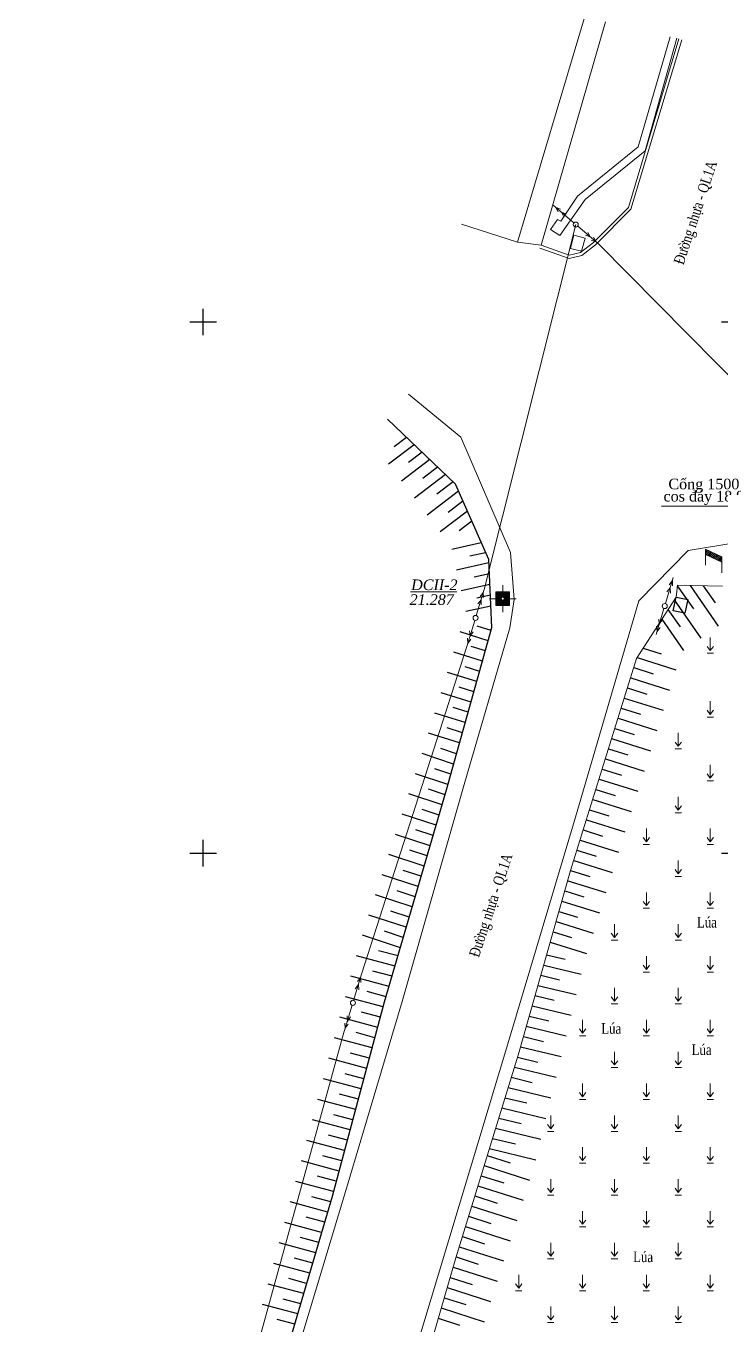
# Model space of a CAD drawing. Header units: metres. Extents: x 585499 to 586851, y 1565849 to 1566901.
# Drawn here: x 585783.3 to 585848.8, y 1566155.6 to 1566277.9 of the extents above; entities that cross this region are included whole.
import ezdxf
from ezdxf.enums import TextEntityAlignment as Align

# ---------------------------------------------------------------- set-up
doc = ezdxf.new("R2010")
doc.units = ezdxf.units.M
for name, color, linetype in [('CTL', 165, 'Continuous'), ('K_HUNG', 7, 'Continuous'), ('taluy', 15, 'Continuous')]:
    doc.layers.add(name, color=color, linetype=linetype)
for name, color, linetype, lineweight in [('DAUGACH', 7, 'Continuous', 0), ('dct', 7, 'Continuous', 0), ('duong bo', 97, 'Continuous', 0), ('duong nhua-bt', 10, 'Continuous', 0), ('Ghi chu', 2, 'Continuous', 5), ('KHOI_500', 3, 'Continuous', 0), ('muong xay', 90, 'Continuous', 0), ('ten', 90, 'Continuous', 0), ('text', 7, 'Continuous', 0), ('ThucVat', 90, 'Continuous', 0), ('tuong xay', 172, 'Continuous', 0), ('VUONG', 2, 'Continuous', 0), ('đuongdien', 2, 'Continuous', 0)]:
    doc.layers.add(name, color=color, linetype=linetype, lineweight=lineweight)
doc.styles.add('ghi chu', font='times.ttf', dxfattribs={"height": 1})
doc.styles.get("Standard").update_dxf_attribs({"font": 'simplex.shx'})
doc.styles.add('VNTIMEI', font='')
doc.styles.get('VNTIMEI').set_extended_font_data('.VnTime', italic=True)
doc.linetypes.add('FENCELINE2', pattern='A,0.25,-0.1,[132,ltypeshp.shx,S=0.1,R=0,X=-0.1,Y=0],-0.1,1', length=1.45)
doc.linetypes.add('TAluy-500', pattern='A,0.667,[130,ltypeshp.shx,S=-0.25,R=0,X=-0.25,Y=0.25],0.333', length=1)
doc.dimstyles.get("Standard").update_dxf_attribs({"dimtxt": 0.18, "dimasz": 0.18, "dimexe": 0.18, "dimexo": 0.0625, "dimgap": 0.09, "dimtad": 0, "dimtih": 1, "dimtoh": 1, "dimdec": 4, "dimzin": 0, "dimdsep": 46, "dimtxsty": 'Standard', "dimcen": 0.09, "dimadec": 0, "dimazin": 0, "dimtfac": 1, "dimtdec": 4, "dimtofl": 0, "dimtmove": 0, "dimatfit": 3, "dimfxl": 1, "dimtolj": 1, "dimtzin": 0, "dimarcsym": 0})

# ---------------------------------------------------------------- blocks, each defined once
blk = doc.blocks.new('cdct')
at = {"layer": 'Ghi chu'}
for points in [[(-0.95, 0), (-11.23, 0)], [(-8.18, -0.66), (-10, 0), (-8.18, 0.7)], [(-5.32, -0.66), (-7.15, 0), (-5.32, 0.7)], [(0.95, 0), (11.23, 0)], [(5.32, -0.66), (7.15, 0), (5.32, 0.7)], [(8.18, -0.66), (10, 0), (8.18, 0.7)]]:
    blk.add_lwpolyline(points, dxfattribs=at)
blk.add_circle((0, 0), 0.947, dxfattribs=at)
blk = doc.blocks.new('aa')
at = {"layer": 'ThucVat', "color": 8}
for p, q in [((586849.35, 1565409.62), (586849.05, 1565410.02)), ((586849.35, 1565409.62), (586849.35, 1565410.87)), ((586849.35, 1565409.62), (586849.65, 1565410.02)), ((586849.05, 1565409.37), (586849.65, 1565409.37))]:
    blk.add_line(p, q, dxfattribs=at)
blk = doc.blocks.new('m_betong')
at = {"layer": 'DAUGACH'}
for p, q in [((0, 0.001), (0, 0.0018)), ((-0.0018, 0), (-0.001, 0)), ((0.001, 0), (0.0018, 0)), ((0, -0.0018), (0, -0.001))]:
    blk.add_line(p, q, dxfattribs=at)
at = {"layer": 'VUONG', "color": 6}
for p, q in [((-0.00088, -0.00092), (-0.00088, 0.00092)), ((-0.00088, -0.00092), (-0.00088, 0.00092)), ((-0.00083, -0.00092), (-0.00083, 0.00092)), ((-0.00078, -0.00092), (-0.00078, 0.00092)), ((-0.00073, -0.00092), (-0.00073, 0.00092)), ((-0.00068, -0.00092), (-0.00068, 0.00092)), ((-0.00063, -0.00092), (-0.00063, 0.00092)), ((-0.00058, -0.00092), (-0.00058, 0.00092)), ((-0.00053, -0.00092), (-0.00053, 0.00092)), ((-0.00048, -0.00092), (-0.00048, 0.00092)), ((-0.00048, -0.00092), (-0.00048, 0.00092)), ((-0.00043, -0.00092), (-0.00043, 0.00092)), ((-0.00038, -0.00092), (-0.00038, 0.00092)), ((-0.00033, -0.00092), (-0.00033, 0.00092)), ((-0.00028, -0.00092), (-0.00028, 0.00092)), ((-0.00023, -0.00092), (-0.00023, 0.00092)), ((-0.00023, 0.00092), (-0.00023, -0.00092)), ((-0.00018, 0.0001), (-0.00018, 0.00092)), ((-0.00013, 0.00016), (-0.00013, 0.00092)), ((-0.00008, 0.00019), (-0.00008, 0.00092)), ((-0.00008, 0.00019), (-0.00008, 0.00092)), ((-0.00003, 0.0002), (-0.00003, 0.00092)), ((0.00002, 0.0002), (0.00002, 0.00092)), ((0.00007, 0.00019), (0.00007, 0.00092)), ((0.00012, 0.00016), (0.00012, 0.00092)), ((0.00017, 0.00011), (0.00017, 0.00092)), ((0.00022, -0.00092), (0.00022, 0.00092)), ((0.00027, -0.00092), (0.00027, 0.00092)), ((0.00032, -0.00092), (0.00032, 0.00092)), ((0.00032, -0.00092), (0.00032, 0.00092)), ((0.00037, -0.00092), (0.00037, 0.00092)), ((0.00042, -0.00092), (0.00042, 0.00092)), ((0.00047, -0.00092), (0.00047, 0.00092)), ((0.00052, -0.00092), (0.00052, 0.00092)), ((0.00057, -0.00092), (0.00057, 0.00092)), ((0.00062, -0.00092), (0.00062, 0.00092)), ((0.00067, -0.00092), (0.00067, 0.00092)), ((0.00072, -0.00092), (0.00072, 0.00092)), ((0.00072, -0.00092), (0.00072, 0.00092)), ((0.00077, -0.00092), (0.00077, 0.00092)), ((0.00082, -0.00092), (0.00082, 0.00092)), ((0.00087, -0.00092), (0.00087, 0.00092)), ((-0.00018, -0.0001), (-0.00018, -0.00092)), ((-0.00013, -0.00016), (-0.00013, -0.00092)), ((-0.00008, -0.00019), (-0.00008, -0.00092)), ((-0.00003, -0.0002), (-0.00003, -0.00092)), ((0.00002, -0.0002), (0.00002, -0.00092)), ((0.00007, -0.00019), (0.00007, -0.00092)), ((0.00012, -0.00016), (0.00012, -0.00092)), ((0.00017, -0.00011), (0.00017, -0.00092))]:
    blk.add_line(p, q, dxfattribs=at)
blk.add_lwpolyline([(-0.00092, -0.00092), (0.00092, -0.00092), (0.00092, 0.00092), (-0.00092, 0.00092)], close=True, dxfattribs=at)
blk.add_circle((0, 0), 0.000204, dxfattribs=at)

msp = doc.modelspace()

# ---------------------------------------------------------------- hatches: boundary and pattern name
at = {"layer": 'KHOI_500'}
h = msp.add_hatch(dxfattribs=at)
h.set_pattern_fill('ANSI31', color=8, style=0)
h.set_pattern_definition([(45, (-0.075, 0), (-0.088388347648, 0.088388347648), [])])
h.paths.add_polyline_path([(585848.78, 1566227.39), (585848.78, 1566227.89), (585847.23, 1566228.6), (585847.23, 1566228.1)])

# ---------------------------------------------------------------- linework, layer by layer
at = {"layer": 'CTL', "color": 8}
for p, q in [((585819.12, 1566239.14, 14.25), (585817.97, 1566238.26, 14.25)), ((585819.12, 1566239.14, 14.25), (585817.97, 1566238.26, 14.25)), ((585819.85, 1566238.44, 14.25), (585817.43, 1566236.6, 14.25)), ((585819.85, 1566238.44, 14.25), (585817.43, 1566236.6, 14.25)), ((585821.31, 1566237.04, 14.25), (585818.64, 1566235.01, 14.25)), ((585821.31, 1566237.04, 14.25), (585818.64, 1566235.01, 14.25)), ((585820.58, 1566237.74, 14.25), (585819.31, 1566236.77, 14.25)), ((585820.58, 1566237.74, 14.25), (585819.31, 1566236.77, 14.25)), ((585822.78, 1566235.64, 14.25), (585819.86, 1566233.42, 14.25)), ((585822.78, 1566235.64, 14.25), (585819.86, 1566233.42, 14.25)), ((585822.04, 1566236.34, 14.25), (585820.65, 1566235.28, 14.25)), ((585822.04, 1566236.34, 14.25), (585820.65, 1566235.28, 14.25)), ((585823.51, 1566234.94, 14.25), (585821.98, 1566233.78, 14.25)), ((585823.51, 1566234.94, 14.25), (585821.98, 1566233.78, 14.25)), ((585824.02, 1566234.07, 14.25), (585821.07, 1566231.82, 14.25)), ((585824.02, 1566234.07, 14.25), (585821.07, 1566231.82, 14.25)), ((585824.43, 1566233.13, 14.25), (585823.05, 1566232.08, 14.25)), ((585824.43, 1566233.13, 14.25), (585823.05, 1566232.08, 14.25)), ((585824.84, 1566232.19, 14.25), (585822.28, 1566230.23, 14.25)), ((585824.84, 1566232.19, 14.25), (585822.28, 1566230.23, 14.25)), ((585825.26, 1566231.25, 14.25), (585824.07, 1566230.34, 14.25)), ((585825.26, 1566231.25, 14.25), (585824.07, 1566230.34, 14.25)), ((585826.15, 1566229.21, 14.25), (585823.39, 1566228.59, 14.25)), ((585826.15, 1566229.21, 14.25), (585823.39, 1566228.59, 14.25)), ((585826.56, 1566228.27, 14.25), (585825.08, 1566227.95, 14.25)), ((585826.56, 1566228.27, 14.25), (585825.08, 1566227.95, 14.25)), ((585826.86, 1566227.32, 14.25), (585823.82, 1566226.64, 14.25)), ((585826.86, 1566227.32, 14.25), (585823.82, 1566226.64, 14.25)), ((585826.91, 1566226.3, 14.25), (585825.47, 1566225.98, 14.25)), ((585826.91, 1566226.3, 14.25), (585825.47, 1566225.98, 14.25)), ((585826.96, 1566225.29, 14.25), (585824.25, 1566224.69, 14.25)), ((585826.96, 1566225.29, 14.25), (585824.25, 1566224.69, 14.25)), ((585844.58, 1566225.16, 14.25), (585846.1, 1566222.99, 14.25)), ((585844.58, 1566225.16, 14.25), (585846.1, 1566222.99, 14.25)), ((585845.79, 1566225.19, 14.25), (585848.44, 1566221.38, 14.25)), ((585845.79, 1566225.19, 14.25), (585848.44, 1566221.38, 14.25)), ((585847.02, 1566225.17, 14.25), (585848.14, 1566223.56, 14.25)), ((585847.02, 1566225.17, 14.25), (585848.14, 1566223.56, 14.25)), ((585827.05, 1566223.26, 14.25), (585824.69, 1566222.74, 14.25)), ((585827.05, 1566223.26, 14.25), (585824.69, 1566222.74, 14.25)), ((585827.01, 1566224.28, 14.25), (585825.74, 1566223.99, 14.25)), ((585827.01, 1566224.28, 14.25), (585825.74, 1566223.99, 14.25)), ((585844.3, 1566223.83, 14.25), (585846.8, 1566220.24, 14.25)), ((585844.3, 1566223.83, 14.25), (585846.8, 1566220.24, 14.25)), ((585843.13, 1566222.01, 14.25), (585845.16, 1566219.09, 14.25)), ((585843.13, 1566222.01, 14.25), (585845.16, 1566219.09, 14.25)), ((585843.71, 1566222.92, 14.25), (585844.85, 1566221.29, 14.25)), ((585843.71, 1566222.92, 14.25), (585844.85, 1566221.29, 14.25)), ((585826.81, 1566220, 14.25), (585824.16, 1566220.82, 14.25)), ((585826.81, 1566220, 14.25), (585824.16, 1566220.82, 14.25)), ((585827.08, 1566220.96, 14.25), (585825.77, 1566221.37, 14.25)), ((585827.08, 1566220.96, 14.25), (585825.77, 1566221.37, 14.25)), ((585826.54, 1566219.04, 14.25), (585825.2, 1566219.45, 14.25)), ((585826.54, 1566219.04, 14.25), (585825.2, 1566219.45, 14.25)), ((585826.27, 1566218.07, 14.25), (585823.56, 1566218.91, 14.25)), ((585826.27, 1566218.07, 14.25), (585823.56, 1566218.91, 14.25)), ((585840.81, 1566218.41, 14.25), (585844.46, 1566217.26, 14.25)), ((585840.81, 1566218.41, 14.25), (585844.46, 1566217.26, 14.25)), ((585841.37, 1566219.28, 14.25), (585843.07, 1566218.75, 14.25)), ((585841.37, 1566219.28, 14.25), (585843.07, 1566218.75, 14.25)), ((585825.73, 1566216.15, 14.25), (585822.97, 1566217, 14.25)), ((585825.73, 1566216.15, 14.25), (585822.97, 1566217, 14.25)), ((585826, 1566217.11, 14.25), (585824.63, 1566217.54, 14.25)), ((585826, 1566217.11, 14.25), (585824.63, 1566217.54, 14.25)), ((585840.49, 1566217.46, 14.25), (585842.33, 1566216.88, 14.25)), ((585840.49, 1566217.46, 14.25), (585842.33, 1566216.88, 14.25)), ((585840.2, 1566216.51, 14.25), (585843.86, 1566215.35, 14.25)), ((585840.2, 1566216.51, 14.25), (585843.86, 1566215.35, 14.25)), ((585825.19, 1566214.22, 14.25), (585822.38, 1566215.1, 14.25)), ((585825.19, 1566214.22, 14.25), (585822.38, 1566215.1, 14.25)), ((585825.46, 1566215.18, 14.25), (585824.06, 1566215.62, 14.25)), ((585825.46, 1566215.18, 14.25), (585824.06, 1566215.62, 14.25)), ((585839.6, 1566214.6, 14.25), (585843.26, 1566213.45, 14.25)), ((585839.6, 1566214.6, 14.25), (585843.26, 1566213.45, 14.25)), ((585839.9, 1566215.55, 14.25), (585841.73, 1566214.98, 14.25)), ((585839.9, 1566215.55, 14.25), (585841.73, 1566214.98, 14.25)), ((585824.92, 1566213.26, 14.25), (585823.5, 1566213.7, 14.25)), ((585824.92, 1566213.26, 14.25), (585823.5, 1566213.7, 14.25)), ((585839.31, 1566213.64, 14.25), (585841.13, 1566213.07, 14.25)), ((585839.31, 1566213.64, 14.25), (585841.13, 1566213.07, 14.25)), ((585824.65, 1566212.29, 14.25), (585821.78, 1566213.19, 14.25)), ((585824.65, 1566212.29, 14.25), (585821.78, 1566213.19, 14.25)), ((585839.01, 1566212.69, 14.25), (585842.66, 1566211.54, 14.25)), ((585839.01, 1566212.69, 14.25), (585842.66, 1566211.54, 14.25)), ((585824.11, 1566210.37, 14.25), (585821.19, 1566211.28, 14.25)), ((585824.11, 1566210.37, 14.25), (585821.19, 1566211.28, 14.25)), ((585824.38, 1566211.33, 14.25), (585822.93, 1566211.78, 14.25)), ((585824.38, 1566211.33, 14.25), (585822.93, 1566211.78, 14.25)), ((585838.71, 1566211.73, 14.25), (585840.53, 1566211.16, 14.25)), ((585838.71, 1566211.73, 14.25), (585840.53, 1566211.16, 14.25)), ((585823.82, 1566209.36, 14.25), (585822.36, 1566209.84, 14.25)), ((585823.82, 1566209.36, 14.25), (585822.36, 1566209.84, 14.25)), ((585838.12, 1566209.82, 14.25), (585839.94, 1566209.25, 14.25)), ((585838.12, 1566209.82, 14.25), (585839.94, 1566209.25, 14.25)), ((585838.41, 1566210.78, 14.25), (585842.06, 1566209.63, 14.25)), ((585838.41, 1566210.78, 14.25), (585842.06, 1566209.63, 14.25)), ((585823.55, 1566208.39, 14.25), (585820.58, 1566209.37, 14.25)), ((585823.55, 1566208.39, 14.25), (585820.58, 1566209.37, 14.25)), ((585837.82, 1566208.87, 14.25), (585841.46, 1566207.72, 14.25)), ((585837.82, 1566208.87, 14.25), (585841.46, 1566207.72, 14.25)), ((585823.01, 1566206.47, 14.25), (585819.95, 1566207.47, 14.25)), ((585823.01, 1566206.47, 14.25), (585819.95, 1566207.47, 14.25)), ((585823.28, 1566207.43, 14.25), (585821.77, 1566207.93, 14.25)), ((585823.28, 1566207.43, 14.25), (585821.77, 1566207.93, 14.25)), ((585837.52, 1566207.91, 14.25), (585839.34, 1566207.34, 14.25)), ((585837.52, 1566207.91, 14.25), (585839.34, 1566207.34, 14.25)), ((585822.74, 1566205.5, 14.25), (585821.19, 1566206.01, 14.25)), ((585822.74, 1566205.5, 14.25), (585821.19, 1566206.01, 14.25)), ((585836.93, 1566206, 14.25), (585838.74, 1566205.43, 14.25)), ((585836.93, 1566206, 14.25), (585838.74, 1566205.43, 14.25)), ((585837.23, 1566206.96, 14.25), (585840.86, 1566205.82, 14.25)), ((585837.23, 1566206.96, 14.25), (585840.86, 1566205.82, 14.25)), ((585822.46, 1566204.54, 14.25), (585819.33, 1566205.57, 14.25)), ((585822.46, 1566204.54, 14.25), (585819.33, 1566205.57, 14.25)), ((585836.63, 1566205.05, 14.25), (585840.26, 1566203.91, 14.25)), ((585836.63, 1566205.05, 14.25), (585840.26, 1566203.91, 14.25)), ((585821.9, 1566202.62, 14.25), (585818.71, 1566203.67, 14.25)), ((585821.9, 1566202.62, 14.25), (585818.71, 1566203.67, 14.25)), ((585822.18, 1566203.58, 14.25), (585820.6, 1566204.1, 14.25)), ((585822.18, 1566203.58, 14.25), (585820.6, 1566204.1, 14.25)), ((585836.34, 1566204.09, 14.25), (585838.15, 1566203.52, 14.25)), ((585836.34, 1566204.09, 14.25), (585838.15, 1566203.52, 14.25)), ((585836.04, 1566203.14, 14.25), (585839.66, 1566202, 14.25)), ((585836.04, 1566203.14, 14.25), (585839.66, 1566202, 14.25)), ((585821.34, 1566200.7, 14.25), (585818.08, 1566201.77, 14.25)), ((585821.34, 1566200.7, 14.25), (585818.08, 1566201.77, 14.25)), ((585821.62, 1566201.66, 14.25), (585820.01, 1566202.19, 14.25)), ((585821.62, 1566201.66, 14.25), (585820.01, 1566202.19, 14.25)), ((585835.44, 1566201.23, 14.25), (585839.06, 1566200.09, 14.25)), ((585835.44, 1566201.23, 14.25), (585839.06, 1566200.09, 14.25)), ((585835.74, 1566202.18, 14.25), (585837.55, 1566201.61, 14.25)), ((585835.74, 1566202.18, 14.25), (585837.55, 1566201.61, 14.25)), ((585820.78, 1566198.78, 14.25), (585817.46, 1566199.87, 14.25)), ((585820.78, 1566198.78, 14.25), (585817.46, 1566199.87, 14.25)), ((585821.06, 1566199.74, 14.25), (585819.42, 1566200.28, 14.25)), ((585821.06, 1566199.74, 14.25), (585819.42, 1566200.28, 14.25)), ((585835.15, 1566200.27, 14.25), (585836.95, 1566199.71, 14.25)), ((585835.15, 1566200.27, 14.25), (585836.95, 1566199.71, 14.25)), ((585834.85, 1566199.32, 14.25), (585838.46, 1566198.18, 14.25)), ((585834.85, 1566199.32, 14.25), (585838.46, 1566198.18, 14.25)), ((585820.22, 1566196.86, 14.25), (585816.84, 1566197.97, 14.25)), ((585820.22, 1566196.86, 14.25), (585816.84, 1566197.97, 14.25)), ((585820.5, 1566197.82, 14.25), (585818.82, 1566198.37, 14.25)), ((585820.5, 1566197.82, 14.25), (585818.82, 1566198.37, 14.25)), ((585834.55, 1566198.36, 14.25), (585836.36, 1566197.8, 14.25)), ((585834.55, 1566198.36, 14.25), (585836.36, 1566197.8, 14.25)), ((585819.94, 1566195.9, 14.25), (585818.23, 1566196.46, 14.25)), ((585819.94, 1566195.9, 14.25), (585818.23, 1566196.46, 14.25)), ((585834.01, 1566196.44, 14.25), (585835.78, 1566195.88, 14.25)), ((585834.01, 1566196.44, 14.25), (585835.78, 1566195.88, 14.25)), ((585834.28, 1566197.4, 14.25), (585837.86, 1566196.28, 14.25)), ((585834.28, 1566197.4, 14.25), (585837.86, 1566196.28, 14.25)), ((585819.66, 1566194.94, 14.25), (585816.21, 1566196.07, 14.25)), ((585819.66, 1566194.94, 14.25), (585816.21, 1566196.07, 14.25)), ((585833.73, 1566195.48, 14.25), (585837.26, 1566194.37, 14.25)), ((585833.73, 1566195.48, 14.25), (585837.26, 1566194.37, 14.25)), ((585819.1, 1566193.02, 14.25), (585815.59, 1566194.17, 14.25)), ((585819.1, 1566193.02, 14.25), (585815.59, 1566194.17, 14.25)), ((585819.38, 1566193.98, 14.25), (585817.64, 1566194.55, 14.25)), ((585819.38, 1566193.98, 14.25), (585817.64, 1566194.55, 14.25)), ((585833.46, 1566194.51, 14.25), (585835.21, 1566193.96, 14.25)), ((585833.46, 1566194.51, 14.25), (585835.21, 1566193.96, 14.25)), ((585818.82, 1566192.06, 14.25), (585817.05, 1566192.64, 14.25)), ((585818.82, 1566192.06, 14.25), (585817.05, 1566192.64, 14.25)), ((585832.91, 1566192.59, 14.25), (585834.63, 1566192.05, 14.25)), ((585832.91, 1566192.59, 14.25), (585834.63, 1566192.05, 14.25)), ((585833.18, 1566193.55, 14.25), (585836.66, 1566192.46, 14.25)), ((585833.18, 1566193.55, 14.25), (585836.66, 1566192.46, 14.25)), ((585818.54, 1566191.09, 14.25), (585814.97, 1566192.27, 14.25)), ((585818.54, 1566191.09, 14.25), (585814.97, 1566192.27, 14.25)), ((585832.64, 1566191.63, 14.25), (585836.06, 1566190.55, 14.25)), ((585832.64, 1566191.63, 14.25), (585836.06, 1566190.55, 14.25)), ((585818.04, 1566189.37, 14.25), (585814.42, 1566190.34, 14.25)), ((585818.04, 1566189.37, 14.25), (585814.42, 1566190.34, 14.25)), ((585818.32, 1566190.33, 14.25), (585816.5, 1566190.82, 14.25)), ((585818.32, 1566190.33, 14.25), (585816.5, 1566190.82, 14.25)), ((585832.3, 1566190.44, 14.25), (585834.03, 1566190.02, 14.25)), ((585832.3, 1566190.44, 14.25), (585834.03, 1566190.02, 14.25)), ((585817.76, 1566188.41, 14.25), (585815.96, 1566188.89, 14.25)), ((585817.76, 1566188.41, 14.25), (585815.96, 1566188.89, 14.25)), ((585832.02, 1566189.47, 14.25), (585835.53, 1566188.62, 14.25)), ((585832.02, 1566189.47, 14.25), (585835.53, 1566188.62, 14.25)), ((585817.48, 1566187.45, 14.25), (585813.9, 1566188.41, 14.25)), ((585817.48, 1566187.45, 14.25), (585813.9, 1566188.41, 14.25)), ((585831.75, 1566188.51, 14.25), (585833.52, 1566188.08, 14.25)), ((585831.75, 1566188.51, 14.25), (585833.52, 1566188.08, 14.25)), ((585816.93, 1566185.53, 14.25), (585813.38, 1566186.48, 14.25)), ((585816.93, 1566185.53, 14.25), (585813.38, 1566186.48, 14.25)), ((585817.2, 1566186.49, 14.25), (585815.42, 1566186.97, 14.25)), ((585817.2, 1566186.49, 14.25), (585815.42, 1566186.97, 14.25)), ((585831.2, 1566186.59, 14.25), (585833.01, 1566186.15, 14.25)), ((585831.2, 1566186.59, 14.25), (585833.01, 1566186.15, 14.25)), ((585831.48, 1566187.55, 14.25), (585835.06, 1566186.68, 14.25)), ((585831.48, 1566187.55, 14.25), (585835.06, 1566186.68, 14.25)), ((585830.93, 1566185.62, 14.25), (585834.59, 1566184.74, 14.25)), ((585830.93, 1566185.62, 14.25), (585834.59, 1566184.74, 14.25)), ((585816.41, 1566183.59, 14.25), (585812.86, 1566184.55, 14.25)), ((585816.41, 1566183.59, 14.25), (585812.86, 1566184.55, 14.25)), ((585816.67, 1566184.56, 14.25), (585814.9, 1566185.04, 14.25)), ((585816.67, 1566184.56, 14.25), (585814.9, 1566185.04, 14.25)), ((585830.65, 1566184.66, 14.25), (585832.5, 1566184.21, 14.25)), ((585830.65, 1566184.66, 14.25), (585832.5, 1566184.21, 14.25)), ((585816.15, 1566182.63, 14.25), (585814.38, 1566183.11, 14.25)), ((585816.15, 1566182.63, 14.25), (585814.38, 1566183.11, 14.25)), ((585830.11, 1566182.74, 14.25), (585831.99, 1566182.28, 14.25)), ((585830.11, 1566182.74, 14.25), (585831.99, 1566182.28, 14.25)), ((585830.38, 1566183.7, 14.25), (585834.12, 1566182.79, 14.25)), ((585830.38, 1566183.7, 14.25), (585834.12, 1566182.79, 14.25)), ((585815.89, 1566181.66, 14.25), (585812.35, 1566182.62, 14.25)), ((585815.89, 1566181.66, 14.25), (585812.35, 1566182.62, 14.25)), ((585829.83, 1566181.77, 14.25), (585833.65, 1566180.85, 14.25)), ((585829.83, 1566181.77, 14.25), (585833.65, 1566180.85, 14.25)), ((585815.38, 1566179.73, 14.25), (585811.83, 1566180.69, 14.25)), ((585815.38, 1566179.73, 14.25), (585811.83, 1566180.69, 14.25)), ((585815.63, 1566180.7, 14.25), (585813.86, 1566181.18, 14.25)), ((585815.63, 1566180.7, 14.25), (585813.86, 1566181.18, 14.25)), ((585829.56, 1566180.81, 14.25), (585831.48, 1566180.34, 14.25)), ((585829.56, 1566180.81, 14.25), (585831.48, 1566180.34, 14.25)), ((585815.12, 1566178.77, 14.25), (585813.34, 1566179.24, 14.25)), ((585815.12, 1566178.77, 14.25), (585813.34, 1566179.24, 14.25)), ((585829.26, 1566179.85, 14.25), (585833.18, 1566178.91, 14.25)), ((585829.26, 1566179.85, 14.25), (585833.18, 1566178.91, 14.25)), ((585814.86, 1566177.8, 14.25), (585811.31, 1566178.76, 14.25)), ((585814.86, 1566177.8, 14.25), (585811.31, 1566178.76, 14.25)), ((585828.67, 1566177.94, 14.25), (585832.7, 1566176.96, 14.25)), ((585828.67, 1566177.94, 14.25), (585832.7, 1566176.96, 14.25)), ((585828.97, 1566178.9, 14.25), (585830.95, 1566178.41, 14.25)), ((585828.97, 1566178.9, 14.25), (585830.95, 1566178.41, 14.25)), ((585814.34, 1566175.87, 14.25), (585810.79, 1566176.82, 14.25)), ((585814.34, 1566175.87, 14.25), (585810.79, 1566176.82, 14.25)), ((585814.6, 1566176.83, 14.25), (585812.82, 1566177.31, 14.25)), ((585814.6, 1566176.83, 14.25), (585812.82, 1566177.31, 14.25)), ((585828.38, 1566176.98, 14.25), (585830.42, 1566176.49, 14.25)), ((585828.38, 1566176.98, 14.25), (585830.42, 1566176.49, 14.25)), ((585828.09, 1566176.02, 14.25), (585832.23, 1566175.02, 14.25)), ((585828.09, 1566176.02, 14.25), (585832.23, 1566175.02, 14.25)), ((585813.82, 1566173.94, 14.25), (585810.27, 1566174.89, 14.25)), ((585813.82, 1566173.94, 14.25), (585810.27, 1566174.89, 14.25)), ((585814.08, 1566174.9, 14.25), (585812.3, 1566175.38, 14.25)), ((585814.08, 1566174.9, 14.25), (585812.3, 1566175.38, 14.25)), ((585827.79, 1566175.06, 14.25), (585829.9, 1566174.56, 14.25)), ((585827.79, 1566175.06, 14.25), (585829.9, 1566174.56, 14.25)), ((585813.3, 1566172.01, 14.25), (585809.75, 1566172.96, 14.25)), ((585813.3, 1566172.01, 14.25), (585809.75, 1566172.96, 14.25)), ((585813.56, 1566172.97, 14.25), (585811.78, 1566173.45, 14.25)), ((585813.56, 1566172.97, 14.25), (585811.78, 1566173.45, 14.25)), ((585827.21, 1566173.15, 14.25), (585829.37, 1566172.63, 14.25)), ((585827.21, 1566173.15, 14.25), (585829.37, 1566172.63, 14.25)), ((585827.5, 1566174.11, 14.25), (585831.76, 1566173.07, 14.25)), ((585827.5, 1566174.11, 14.25), (585831.76, 1566173.07, 14.25)), ((585826.91, 1566172.19, 14.25), (585831.29, 1566171.13, 14.25)), ((585826.91, 1566172.19, 14.25), (585831.29, 1566171.13, 14.25)), ((585812.78, 1566170.07, 14.25), (585809.23, 1566171.03, 14.25)), ((585812.78, 1566170.07, 14.25), (585809.23, 1566171.03, 14.25)), ((585813.04, 1566171.04, 14.25), (585811.26, 1566171.52, 14.25)), ((585813.04, 1566171.04, 14.25), (585811.26, 1566171.52, 14.25)), ((585826.42, 1566170.6, 14.25), (585830.7, 1566169.22, 14.25)), ((585826.42, 1566170.6, 14.25), (585830.7, 1566169.22, 14.25)), ((585826.72, 1566171.55, 14.25), (585828.86, 1566170.86, 14.25)), ((585826.72, 1566171.55, 14.25), (585828.86, 1566170.86, 14.25)), ((585812.52, 1566169.11, 14.25), (585810.74, 1566169.59, 14.25)), ((585812.52, 1566169.11, 14.25), (585810.74, 1566169.59, 14.25)), ((585826.13, 1566169.64, 14.25), (585828.26, 1566168.96, 14.25)), ((585826.13, 1566169.64, 14.25), (585828.26, 1566168.96, 14.25)), ((585812.26, 1566168.14, 14.25), (585808.71, 1566169.1, 14.25)), ((585812.26, 1566168.14, 14.25), (585808.71, 1566169.1, 14.25)), ((585825.84, 1566168.69, 14.25), (585830.09, 1566167.32, 14.25)), ((585825.84, 1566168.69, 14.25), (585830.09, 1566167.32, 14.25)), ((585811.71, 1566166.22, 14.25), (585808.19, 1566167.17, 14.25)), ((585811.71, 1566166.22, 14.25), (585808.19, 1566167.17, 14.25)), ((585811.99, 1566167.18, 14.25), (585810.22, 1566167.66, 14.25)), ((585811.99, 1566167.18, 14.25), (585810.22, 1566167.66, 14.25)), ((585825.54, 1566167.73, 14.25), (585827.66, 1566167.05, 14.25)), ((585825.54, 1566167.73, 14.25), (585827.66, 1566167.05, 14.25)), ((585811.43, 1566165.26, 14.25), (585809.68, 1566165.73, 14.25)), ((585811.43, 1566165.26, 14.25), (585809.68, 1566165.73, 14.25)), ((585824.96, 1566165.82, 14.25), (585827.06, 1566165.14, 14.25)), ((585824.96, 1566165.82, 14.25), (585827.06, 1566165.14, 14.25)), ((585825.25, 1566166.77, 14.25), (585829.48, 1566165.41, 14.25)), ((585825.25, 1566166.77, 14.25), (585829.48, 1566165.41, 14.25)), ((585811.14, 1566164.3, 14.25), (585807.67, 1566165.24, 14.25)), ((585811.14, 1566164.3, 14.25), (585807.67, 1566165.24, 14.25)), ((585824.66, 1566164.86, 14.25), (585828.86, 1566163.51, 14.25)), ((585824.66, 1566164.86, 14.25), (585828.86, 1566163.51, 14.25)), ((585810.58, 1566162.38, 14.25), (585807.15, 1566163.31, 14.25)), ((585810.58, 1566162.38, 14.25), (585807.15, 1566163.31, 14.25)), ((585810.86, 1566163.34, 14.25), (585809.14, 1566163.81, 14.25)), ((585810.86, 1566163.34, 14.25), (585809.14, 1566163.81, 14.25)), ((585824.37, 1566163.91, 14.25), (585826.46, 1566163.23, 14.25)), ((585824.37, 1566163.91, 14.25), (585826.46, 1566163.23, 14.25)), ((585823.78, 1566161.99, 14.25), (585825.86, 1566161.32, 14.25)), ((585823.78, 1566161.99, 14.25), (585825.86, 1566161.32, 14.25)), ((585824.08, 1566162.95, 14.25), (585828.25, 1566161.61, 14.25)), ((585824.08, 1566162.95, 14.25), (585828.25, 1566161.61, 14.25)), ((585810.02, 1566160.46, 14.25), (585806.63, 1566161.37, 14.25)), ((585810.02, 1566160.46, 14.25), (585806.63, 1566161.37, 14.25)), ((585810.3, 1566161.42, 14.25), (585808.59, 1566161.88, 14.25)), ((585810.3, 1566161.42, 14.25), (585808.59, 1566161.88, 14.25)), ((585823.5, 1566161.03, 14.25), (585827.64, 1566159.7, 14.25)), ((585823.5, 1566161.03, 14.25), (585827.64, 1566159.7, 14.25)), ((585809.73, 1566159.5, 14.25), (585808.05, 1566159.96, 14.25)), ((585809.73, 1566159.5, 14.25), (585808.05, 1566159.96, 14.25)), ((585823.23, 1566160.07, 14.25), (585825.28, 1566159.41, 14.25)), ((585823.23, 1566160.07, 14.25), (585825.28, 1566159.41, 14.25)), ((585809.45, 1566158.54, 14.25), (585806.11, 1566159.44, 14.25)), ((585809.45, 1566158.54, 14.25), (585806.11, 1566159.44, 14.25)), ((585822.95, 1566159.11, 14.25), (585827.02, 1566157.8, 14.25)), ((585822.95, 1566159.11, 14.25), (585827.02, 1566157.8, 14.25)), ((585808.89, 1566156.62, 14.25), (585805.59, 1566157.51, 14.25)), ((585808.89, 1566156.62, 14.25), (585805.59, 1566157.51, 14.25)), ((585809.17, 1566157.58, 14.25), (585807.51, 1566158.03, 14.25)), ((585809.17, 1566157.58, 14.25), (585807.51, 1566158.03, 14.25)), ((585822.39, 1566157.19, 14.25), (585826.41, 1566155.89, 14.25)), ((585822.39, 1566157.19, 14.25), (585826.41, 1566155.89, 14.25)), ((585822.67, 1566158.15, 14.25), (585824.69, 1566157.5, 14.25)), ((585822.67, 1566158.15, 14.25), (585824.69, 1566157.5, 14.25)), ((585808.61, 1566155.66, 14.25), (585806.97, 1566156.1, 14.25)), ((585808.61, 1566155.66, 14.25), (585806.97, 1566156.1, 14.25)), ((585822.11, 1566156.23, 14.25), (585824.11, 1566155.58, 14.25)), ((585822.11, 1566156.23, 14.25), (585824.11, 1566155.58, 14.25))]:
    msp.add_line(p, q, dxfattribs=at)
at = {"layer": 'CTL', "color": 8, "elevation": 14.25}
msp.add_lwpolyline([(585844.47, 1566224.1), (585845.56, 1566223.89), (585845.3, 1566222.59), (585844.21, 1566222.8), (585844.47, 1566224.1)], dxfattribs=at)
msp.add_lwpolyline([(585844.47, 1566224.1), (585845.56, 1566223.89), (585845.3, 1566222.59), (585844.21, 1566222.8), (585844.47, 1566224.1)], dxfattribs=at)
at = {"layer": 'duong bo', "color": 8, "elevation": 14.25}
msp.add_lwpolyline([(585835.92, 1566257.9), (585834.87, 1566258.16), (585834.54, 1566256.93), (585835.59, 1566256.65)], close=True, dxfattribs=at)
msp.add_lwpolyline([(585848.82, 1566225.14), (585844.59, 1566225.21), (585844.47, 1566224.1), (585840.76, 1566218.33), (585834.55, 1566198.37), (585829.61, 1566180.99), (585823.76, 1566161.9), (585812.16, 1566121.79), (585810.85, 1566117.45)], dxfattribs=at)
at = {"layer": 'duong nhua-bt', "color": 8, "elevation": 14.25}
for points in [[(585831.67, 1566256.95), (585834.41, 1566255.98), (585835.62, 1566256.25), (585836.9, 1566257.25), (585840.22, 1566260.62), (585845.01, 1566276.56)], [(585831.77, 1566257.23), (585834.43, 1566256.29), (585835.49, 1566256.53), (585836.7, 1566257.48), (585840.01, 1566260.76), (585844.72, 1566276.64)], [(585783.74, 1566101.52), (585787.23, 1566102.07), (585791.59, 1566103.82), (585793.51, 1566105.26), (585795.3, 1566107.38), (585800.69, 1566125.87), (585801.48, 1566128.36), (585806.26, 1566144.78), (585807.01, 1566147), (585813.4, 1566168.24), (585818.7, 1566186.04), (585824.53, 1566206.47), (585828.84, 1566221.21), (585829.25, 1566223.87), (585828.91, 1566228.31), (585824.24, 1566239.17), (585819.32, 1566243.21)], [(585959.01, 1566199.17), (585954.96, 1566199.17), (585950.39, 1566199.74), (585947.29, 1566200.65), (585920.87, 1566209.69), (585920.87, 1566209.69), (585920.87, 1566209.69), (585857.11, 1566230.36), (585845.61, 1566228.5), (585840.97, 1566223.74), (585835.01, 1566203.38), (585828.84, 1566182.68), (585822.14, 1566160.36), (585815.62, 1566138.73), (585811.5, 1566124.43), (585810.29, 1566120.04), (585805.21, 1566102.44), (585800.25, 1566084.84), (585794.14, 1566063.07), (585783.34, 1566026.6)]]:
    msp.add_lwpolyline(points, dxfattribs=at)
at = {"layer": 'K_HUNG', "color": 8}
for p, q in [((585800, 1566248.75), (585800, 1566251.25)), ((585798.75, 1566250), (585801.25, 1566250)), ((585848.75, 1566250), (585851.25, 1566250)), ((585800, 1566198.75), (585800, 1566201.25)), ((585798.75, 1566200), (585801.25, 1566200)), ((585848.75, 1566200), (585851.25, 1566200))]:
    msp.add_line(p, q, dxfattribs=at)
at = {"layer": 'KHOI_500', "color": 8, "elevation": 14.25}
for points in [[(585847.23, 1566228.1), (585847.23, 1566228.6)], [(585847.23, 1566228.6), (585848.78, 1566227.89)], [(585847.23, 1566227.1), (585847.23, 1566228.1)], [(585847.23, 1566228.1), (585848.78, 1566227.39)], [(585848.78, 1566227.39), (585848.78, 1566227.89)], [(585848.78, 1566226.39), (585848.78, 1566227.39)]]:
    msp.add_lwpolyline(points, dxfattribs=at)
at = {"layer": 'muong xay', "color": 8, "elevation": 14.25}
msp.add_lwpolyline([(585844.55, 1566276.7), (585841.55, 1566266.11), (585835.93, 1566261.54), (585833.53, 1566258.15), (585832.65, 1566258.71), (585833.33, 1566259.66), (585833.62, 1566259.49), (585835.21, 1566261.85), (585840.89, 1566266.47), (585843.91, 1566276.85)], dxfattribs=at)
at = {"layer": 'taluy', "color": 8, "elevation": 14.25}
msp.add_lwpolyline([(585798.3, 1566120.99), (585799.13, 1566125.71), (585800.14, 1566128.82), (585805.29, 1566145.1), (585805.82, 1566146.2), (585812.15, 1566167.71), (585817.06, 1566185.99), (585822.87, 1566205.95), (585827.15, 1566221.23), (585826.85, 1566227.63), (585823.73, 1566234.73), (585817.34, 1566240.84)], dxfattribs=at)
msp.add_lwpolyline([(585798.3, 1566120.99), (585799.13, 1566125.71), (585800.14, 1566128.82), (585805.29, 1566145.1), (585805.82, 1566146.2), (585812.15, 1566167.71), (585817.06, 1566185.99), (585822.87, 1566205.95), (585827.15, 1566221.23), (585826.85, 1566227.63), (585823.73, 1566234.73), (585817.34, 1566240.84)], dxfattribs=at)
at = {"layer": 'ten', "color": 8}
msp.add_lwpolyline([(585819.5, 1566224.61), (585823.85, 1566224.61)], dxfattribs=at)
at = {"layer": 'tuong xay', "color": 8, "linetype": 'FENCELINE2', "elevation": 14.25}
for points in [[(585824.29, 1566259.21), (585829.55, 1566257.5), (585835.85, 1566278.67)], [(585837.84, 1566278.25), (585831.77, 1566257.23), (585829.55, 1566257.5)]]:
    msp.add_lwpolyline(points, dxfattribs=at)
at = {"layer": 'đuongdien', "color": 8, "elevation": 14.25}
for points in [[(585826.42, 1566224.82), (585835.04, 1566259.17)], [(585837.18, 1566257.35), (585853.95, 1566240.38)], [(585814.89, 1566188.6), (585824.8, 1566219.45)], [(585803.86, 1566149.04), (585813.27, 1566183.23)]]:
    msp.add_lwpolyline(points, dxfattribs=at)

# ---------------------------------------------------------------- block references
at = {"layer": 'dct', "color": 8, "linetype": 'TAluy-500', "xscale": 700, "yscale": 700, "zscale": 700}
msp.add_blockref('m_betong', (585828.17, 1566223.95), dxfattribs=at)
msp.add_blockref('m_betong', (585828.17, 1566223.95), dxfattribs=at)
msp.add_blockref('m_betong', (585828.17, 1566223.95), dxfattribs=at)
msp.add_blockref('m_betong', (585828.17, 1566223.95), dxfattribs=at)
at = {"layer": 'Ghi chu', "color": 8}
for p, xscale, yscale, zscale, rotation in [((585835.04, 1566259.17, 14.25), 0.250000000093403, 0.250000000093403, 0.250000000093403, 139.50348119857), ((585843.4, 1566223.26, 14.25), 0.2500000001337911, 0.2500000001337911, 0.2500000001337911, 73.24678729166996), ((585825.61, 1566222.14, 14.25), 0.2500000001337911, 0.2500000001337911, 0.2500000001337911, 73.24678729166996), ((585814.08, 1566185.91, 14.25), 0.2500000001337911, 0.2500000001337911, 0.2500000001337911, 73.24678729166996)]:
    msp.add_blockref('cdct', p, dxfattribs=dict(at, xscale=xscale, yscale=yscale, zscale=zscale, rotation=rotation))
at = {"layer": 'ThucVat', "color": 8}
for p in [(-1001.67, 809.44), (-1001.67, 803.44), (-1004.67, 800.44), (-1001.67, 797.44), (-1004.67, 794.44), (-1007.67, 791.44), (-1001.67, 791.44), (-1004.67, 788.44), (-1007.67, 785.44), (-1001.67, 785.44), (-1010.67, 782.44), (-1004.67, 782.44), (-1007.67, 779.44), (-1001.67, 779.44), (-1010.67, 776.44), (-1004.67, 776.44), (-1013.67, 773.44), (-1007.67, 773.44), (-1001.67, 773.44), (-1010.67, 770.44), (-1004.67, 770.44), (-1013.67, 767.44), (-1007.67, 767.44), (-1001.67, 767.44), (-1016.67, 764.44), (-1010.67, 764.44), (-1004.67, 764.44), (-1013.67, 761.44), (-1007.67, 761.44), (-1001.67, 761.44), (-1016.67, 758.44), (-1010.67, 758.44), (-1004.67, 758.44), (-1013.67, 755.44), (-1007.67, 755.44), (-1001.67, 755.44), (-1016.67, 752.44), (-1010.67, 752.44), (-1004.67, 752.44), (-1019.67, 749.44), (-1013.67, 749.44), (-1007.67, 749.44), (-1001.67, 749.44), (-1016.67, 746.44), (-1016.67, 746.44), (-1010.67, 746.44), (-1010.67, 746.44), (-1004.67, 746.44), (-1004.67, 746.44)]:
    msp.add_blockref('aa', p, dxfattribs=at)

# ---------------------------------------------------------------- texts
at = {"layer": 'KHOI_500', "color": 8, "linetype": 'ByBlock', "style": 'ghi chu'}
for s, p in [('Cống 1500', (585843.75, 1566234.25)), ('cos đáy 18.90', (585843.29, 1566233.1))]:
    msp.add_text(s, height=1, dxfattribs=at).set_placement(p)
at = {"layer": 'ten', "color": 8, "ltscale": 0.5, "style": 'VNTIMEI'}
msp.add_text('DCII-2', height=1, dxfattribs=at).set_placement((585821.74, 1566225.76), align=Align.TOP_CENTER)
msp.add_text('21.287', height=1, dxfattribs=at).set_placement((585821.49, 1566223.07), align=Align.BOTTOM_CENTER)
at = {"layer": 'text', "color": 8, "style": 'ghi chu', "width": 0.8}
for p in [(585845.16, 1566255.32, 14.25), (585825.92, 1566190.12, 14.25)]:
    msp.add_text('Ðường nhựa - QL1A', height=1, rotation=71.744, dxfattribs=at).set_placement(p)
for p in [(585846.43, 1566193, 14.25), (585837.43, 1566183, 14.25), (585845.93, 1566181, 14.25), (585840.43, 1566161.5, 14.25)]:
    msp.add_text('Lúa', height=1, dxfattribs=at).set_placement(p)

# ---------------------------------------------------------------- leaders
at = {"layer": 'KHOI_500', "color": 8}
msp.add_leader([(585865.92, 1566222.24), (585851.19, 1566232.67), (585843.09, 1566232.63)], dimstyle='Standard', dxfattribs=at)

doc.saveas('drawing.dxf')
